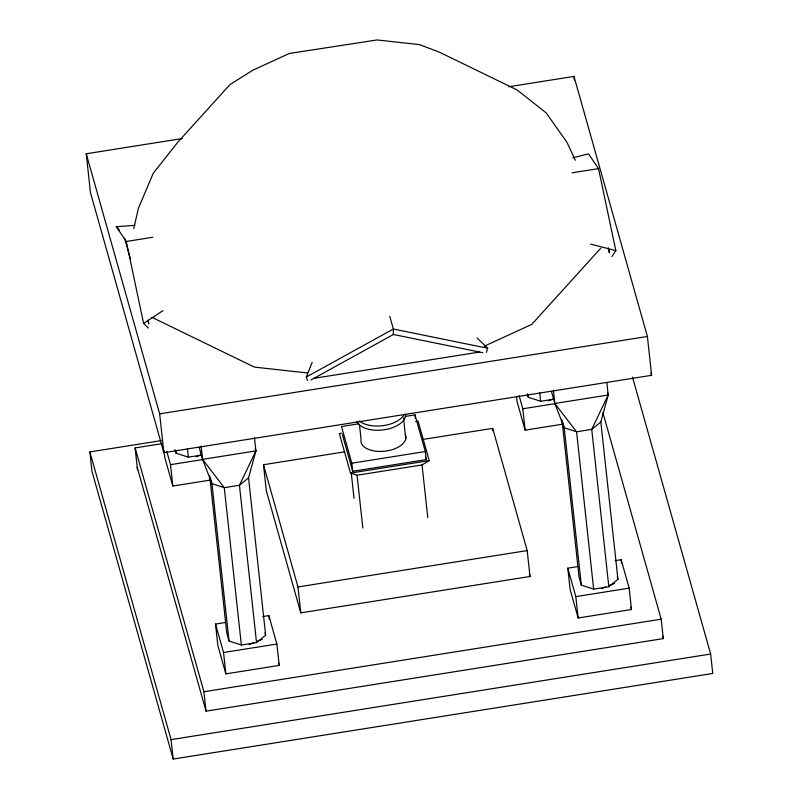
<?xml version="1.0" encoding="UTF-8"?>
<svg xmlns="http://www.w3.org/2000/svg" width="799" height="799" viewBox="0 0 799 799"><rect width="100%" height="100%" fill="white"/><g stroke="black" fill="none" stroke-linecap="round" stroke-linejoin="round"><path stroke-width="1.2" d="M133.723 228.634L138.437 208.209L153.208 173.333L177.797 142.202L229.962 84.604L252.644 70.312L289.368 53.453L377.118 39.95L419.555 44.624L439.7 52.325L517.163 89.977L546.156 112.859L566.94 142.262L575.33 160.249M209.658 475.595L226.746 632.918L229.033 640.998L241.368 645.023L256.529 642.616L265.648 635.195L248.549 477.872L255.9 450.906L254.452 437.602M561.947 419.705L579.035 577.028L581.322 585.108L593.657 589.133L608.818 586.726L617.937 579.305L600.838 421.982L608.189 395.016L606.88 382.921M486.401 352.349L487.7 348.244L477.103 337.977M307.505 380.484L306.297 377.028L312.159 362.386M255.231 448.539L255.9 450.906L239.44 485.283L256.529 642.616M607.52 392.649L608.189 395.016L591.729 429.393L608.818 586.726M611.964 256.599L615.829 250.606L598.521 168.629L588.523 153.877L572.853 157.812M600.728 248.229L531.744 324.414L484.274 346.197M248.549 477.872L239.44 485.283L224.279 487.69L211.935 483.675L202.556 459.365L199.211 447.52M600.838 421.982L591.729 429.393L576.568 431.8L564.224 427.785L554.846 403.475L551.5 391.63M148.394 328.069L143.6 323.445L162.996 310.641M341.802 433.238L339.345 433.627L350.481 473.088L357.083 475.235L422.052 464.928L429.223 460.594L418.087 421.133L415.63 421.522M306.297 377.028L393.348 329.018L487.7 348.244M310.901 379.984L393.408 334.491L482.836 352.709M196.155 456.778L200.539 455.001M548.444 400.888L552.828 399.12M249.178 644.623L253.553 642.845M256.839 641.517L262.312 639.3M601.467 588.733L605.842 586.955M609.128 585.627L614.601 583.41M508.713 86.761L573.992 76.404L647.39 336.469L651.614 375.31L163.865 452.693L90.457 192.629L86.242 153.778L182.312 138.537M134.961 225.318L116.304 226.726L126.302 241.468L152.799 237.263M572.024 172.834L598.521 168.629M313.887 378.336L479.6 352.049M86.242 153.778L159.65 413.852L647.39 336.469M632.488 377.118L710.651 654.021L712.758 673.447L173.193 759.05L91.985 471.35L89.878 451.924L161.318 440.589M137.488 469.772L135.111 447.919L162.227 443.615M358.641 423.81L341.493 426.536L351.84 463.19L352.719 471.27L426.197 459.615L425.318 451.535L414.981 414.881L405.173 416.429M175.031 449.697L176.01 453.163L188.344 457.178L201.178 455.14M527.32 393.807L528.299 397.273L540.633 401.288L554.636 399.071M201.108 446.062L202.556 459.365L255.9 450.906M553.397 390.172L554.846 403.475L608.189 395.016M166.841 451.625L170.517 464.668L203.256 459.475M519.13 395.745L522.806 408.778L555.545 403.585M423.69 439.31L492.693 428.364L527.19 550.581L530.007 576.479L300.794 612.843L266.297 490.626L263.48 464.728L344.818 451.825M164.035 450.466L164.814 457.587L172.834 486.032L210.427 480.069M516.583 396.953L517.093 401.697L525.123 430.142L562.716 424.179M351.84 463.19L425.318 451.535M350.481 473.088L429.223 460.594M263.48 464.728L297.977 586.945L527.19 550.581M262.791 616.558L268.854 615.6L276.883 644.044L279.201 665.407L225.857 673.877L217.827 645.432L215.51 624.059L225.208 622.521M615.08 560.668L621.143 559.709L629.173 588.154L631.49 609.517L578.146 617.987L570.116 589.542L567.799 568.169L577.497 566.631M215.51 624.059L223.54 652.503L276.883 644.044M567.799 568.169L575.829 596.613L629.173 588.154M135.111 447.919L203.925 691.734L661.192 619.185L663.3 638.611L206.042 711.16L137.218 467.345M89.878 451.924L171.076 739.624L710.651 654.021M307.555 372.963L254.352 367.101L151.9 317.313M590.581 244.104L615.829 250.606M116.304 226.726L119.351 230.232M554.846 403.475L576.568 431.8L593.657 589.133M202.556 459.365L224.279 487.69L241.368 645.023M650.935 372.913L651.614 375.31M608.089 248L609.497 252.963L608.478 248.139M602.885 412.604L661.192 619.185M662.621 636.214L663.3 638.611M630.82 607.15L631.49 609.517M617.277 576.988L617.937 579.305M562.596 422.012L564.224 427.785L581.322 585.108M529.328 574.082L530.007 576.479M389.782 316.384L393.348 329.018L393.408 334.491M425.527 457.248L426.197 459.615M342.372 434.616L352.719 471.27M278.531 663.04L279.201 665.407M264.988 632.878L265.648 635.195M210.307 477.902L211.935 483.675L229.033 640.998M124.594 238.222L130.627 259.615M147.735 320.229L148.794 323.985L148.035 320.359M126.302 241.468L143.6 323.445M573.992 76.404L574.381 80.04M621.143 559.709L621.532 563.275M575.829 596.613L578.146 617.987M539.695 392.619L540.633 401.288M528.029 394.796L528.299 397.273M522.806 408.778L525.123 430.142M492.693 428.364L492.963 430.831M422.052 464.928L427.775 517.692M414.981 414.881L415.35 418.336M403.475 417.757L405.762 438.821M359.44 424.379L361.058 439.24A22.612 12.215 -6.2 0 0 384.599 451.195A22.612 12.215 -6.2 0 0 405.343 434.576M357.083 475.235L362.816 527.989M351.22 472.569L354.017 498.336M297.977 586.945L300.794 612.843M268.854 615.6L269.243 619.165M223.54 652.503L225.857 673.877M187.405 448.509L188.344 457.178M203.925 691.734L206.042 711.16M175.74 450.686L176.01 453.163M170.517 464.668L172.834 486.032M159.65 413.852L163.865 452.693M171.076 739.624L173.193 759.05M404.234 414.262A24.709 13.343 -6.2 0 1 383.71 425.547A24.709 13.343 -6.2 0 1 359.29 420.903M405.552 414.182A24.709 13.343 -6.2 0 1 384.399 429.742A24.709 13.343 -6.2 0 1 357.023 421.602"/></g></svg>
